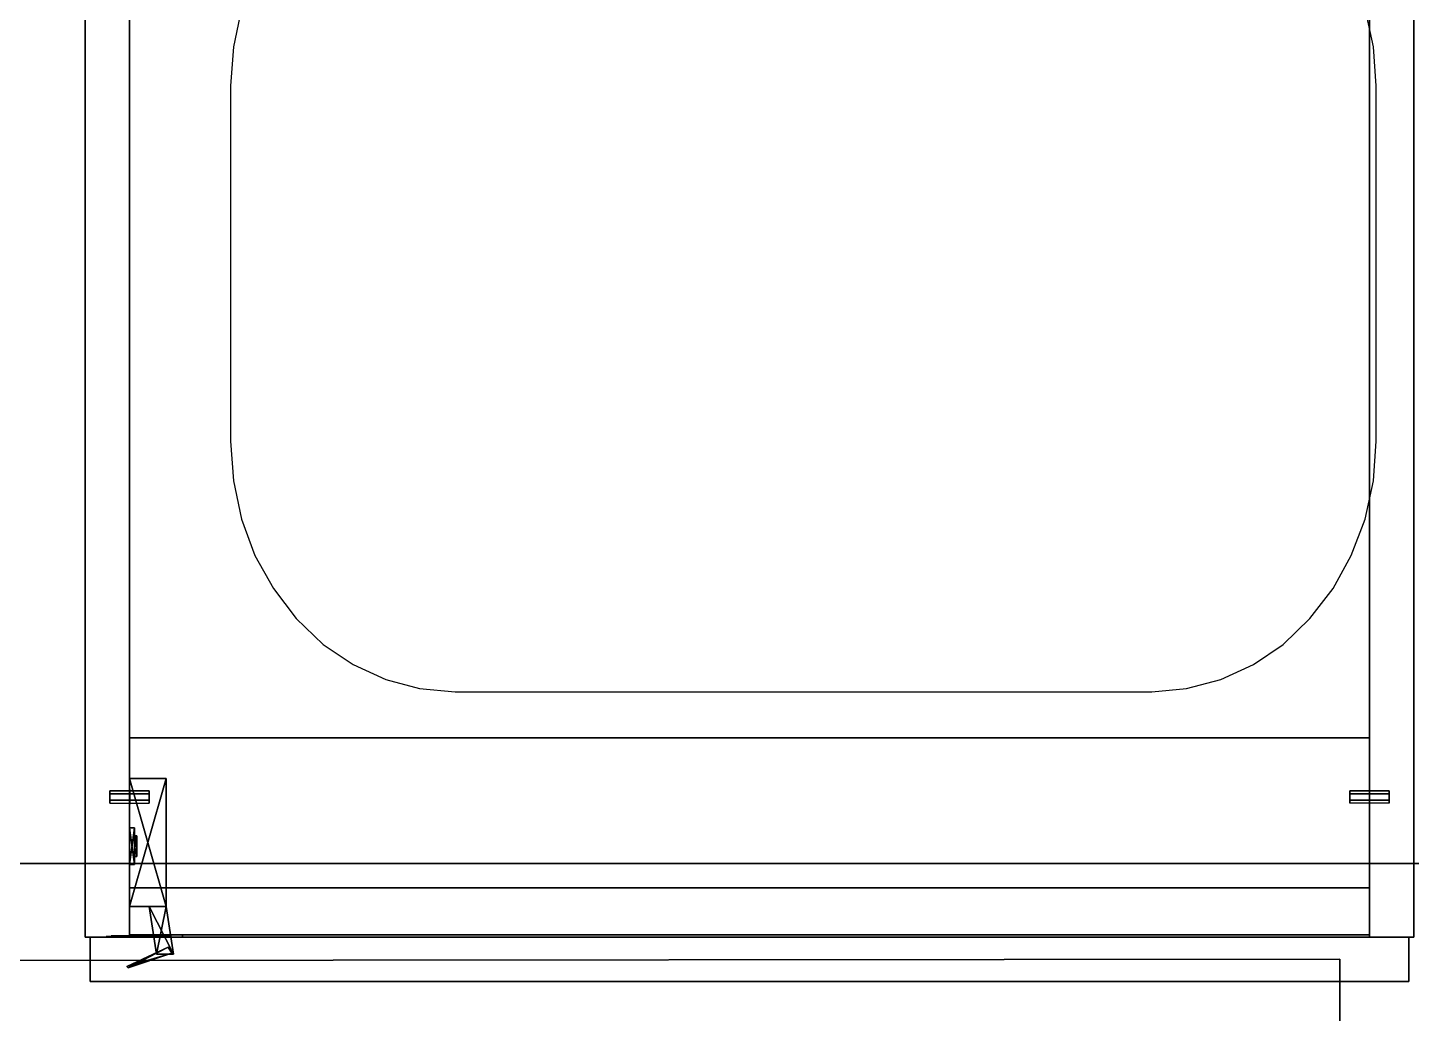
# Model space of a CAD drawing. Extents: x 0 to 4068, y -4475 to 0.
# Drawn here: x 1034 to 1596, y -814 to -413 of the extents above; entities that cross this region are included whole.
import ezdxf

# ---------------------------------------------------------------- set-up
doc = ezdxf.new("R2010")
doc.units = 0
for name, color, linetype in [('LAYER0', 7, 'CONTINUOUS'), ('LAYER795', 7, 'CONTINUOUS'), ('LAYER804', 253, 'CONTINUOUS'), ('LAYER805', 7, 'CONTINUOUS'), ('LAYER806', 7, 'CONTINUOUS'), ('LAYER809', 28, 'CONTINUOUS'), ('LAYER810', 253, 'CONTINUOUS'), ('LAYER811', 28, 'CONTINUOUS'), ('LAYER812', 253, 'CONTINUOUS'), ('LAYER813', 253, 'CONTINUOUS'), ('LAYER814', 7, 'CONTINUOUS'), ('LAYER815', 254, 'CONTINUOUS'), ('LAYER817', 254, 'CONTINUOUS'), ('LAYER821', 19, 'CONTINUOUS'), ('LAYER822', 19, 'CONTINUOUS')]:
    doc.layers.add(name, color=color, linetype=linetype)

msp = doc.modelspace()

# ---------------------------------------------------------------- linework, layer by layer
at = {"layer": 'LAYER0', "invisible_edges": 1}
for points in [[(4068, 0), (0, -4475), (0, 0), (4068, 0)], [(4068, -4475, 5), (0, 0, 5), (0, -4475, 5), (4068, -4475, 5)], [(0, 0, 5), (4068, -4475, 5), (4068, 0, 5), (0, 0, 5)], [(0, -4475), (4068, 0), (4068, -4475), (0, -4475)]]:
    msp.add_3dface(points, dxfattribs=at)
at = {"layer": 'LAYER795', "invisible_edges": 1}
for points in [[(1579, -170, 154), (1075, -783, 154), (1075, -170, 154), (1579, -170, 154)], [(1075, -783, 154), (1579, -170, 154), (1579, -783, 154), (1075, -783, 154)], [(1075, -170, 172), (1075, -783, 154), (1075, -783, 172), (1075, -170, 172)], [(1075, -783, 154), (1075, -170, 172), (1075, -170, 154), (1075, -783, 154)], [(1579, -783, 172), (1075, -170, 172), (1075, -783, 172), (1579, -783, 172)], [(1075, -170, 172), (1579, -783, 172), (1579, -170, 172), (1075, -170, 172)], [(1579, -170, 154), (1579, -783, 172), (1579, -783, 154), (1579, -170, 154)], [(1579, -783, 172), (1579, -170, 154), (1579, -170, 172), (1579, -783, 172)], [(1579, -783, 172), (1075, -783, 154), (1579, -783, 154), (1579, -783, 172)], [(1075, -783, 154), (1579, -783, 172), (1075, -783, 172), (1075, -783, 154)]]:
    msp.add_3dface(points, dxfattribs=at)
at = {"layer": 'LAYER804', "invisible_edges": 1}
for points in [[(1057, -170, 153), (1075, -783, 153), (1057, -783, 153), (1057, -170, 153)], [(1075, -783, 153), (1057, -170, 153), (1075, -170, 153), (1075, -783, 153)], [(1075, -170, 873), (1057, -783, 873), (1075, -783, 873), (1075, -170, 873)], [(1057, -783, 873), (1075, -170, 873), (1057, -170, 873), (1057, -783, 873)], [(1057, -783, 873), (1057, -170, 153), (1057, -783, 153), (1057, -783, 873)], [(1057, -170, 153), (1057, -783, 873), (1057, -170, 873), (1057, -170, 153)], [(1075, -170, 873), (1075, -783, 153), (1075, -170, 153), (1075, -170, 873)], [(1075, -783, 153), (1075, -170, 873), (1075, -783, 873), (1075, -783, 153)], [(1057, -783, 873), (1075, -783, 153), (1075, -783, 873), (1057, -783, 873)], [(1075, -783, 153), (1057, -783, 873), (1057, -783, 153), (1075, -783, 153)]]:
    msp.add_3dface(points, dxfattribs=at)
at = {"layer": 'LAYER805', "invisible_edges": 1}
for points in [[(1579, -170, 153), (1579, -783, 873), (1579, -170, 873), (1579, -170, 153)], [(1579, -783, 873), (1579, -170, 153), (1579, -783, 153), (1579, -783, 873)], [(1579, -170, 153), (1597, -783, 153), (1579, -783, 153), (1579, -170, 153)], [(1597, -783, 153), (1579, -170, 153), (1597, -170, 153), (1597, -783, 153)], [(1597, -170, 873), (1579, -783, 873), (1597, -783, 873), (1597, -170, 873)], [(1579, -783, 873), (1597, -170, 873), (1579, -170, 873), (1579, -783, 873)], [(1597, -783, 153), (1579, -783, 873), (1579, -783, 153), (1597, -783, 153)], [(1579, -783, 873), (1597, -783, 153), (1597, -783, 873), (1579, -783, 873)]]:
    msp.add_3dface(points, dxfattribs=at)
at = {"layer": 'LAYER806', "invisible_edges": 1}
for points in [[(1579, -702, 854.5), (1075, -782, 854.5), (1075, -702, 854.5), (1579, -702, 854.5)], [(1075, -782, 854.5), (1579, -702, 854.5), (1579, -782, 854.5), (1075, -782, 854.5)], [(1075, -702, 872.5), (1075, -782, 854.5), (1075, -782, 872.5), (1075, -702, 872.5)], [(1075, -782, 854.5), (1075, -702, 872.5), (1075, -702, 854.5), (1075, -782, 854.5)], [(1075, -702, 872.5), (1579, -702, 854.5), (1075, -702, 854.5), (1075, -702, 872.5)], [(1579, -702, 854.5), (1075, -702, 872.5), (1579, -702, 872.5), (1579, -702, 854.5)], [(1579, -782, 872.5), (1075, -702, 872.5), (1075, -782, 872.5), (1579, -782, 872.5)], [(1075, -702, 872.5), (1579, -782, 872.5), (1579, -702, 872.5), (1075, -702, 872.5)], [(1579, -702, 854.5), (1579, -782, 872.5), (1579, -782, 854.5), (1579, -702, 854.5)], [(1579, -782, 872.5), (1579, -702, 854.5), (1579, -702, 872.5), (1579, -782, 872.5)], [(1579, -782, 872.5), (1075, -782, 854.5), (1579, -782, 854.5), (1579, -782, 872.5)], [(1075, -782, 854.5), (1579, -782, 872.5), (1075, -782, 872.5), (1075, -782, 854.5)]]:
    msp.add_3dface(points, dxfattribs=at)
at = {"layer": 'LAYER809'}
for points, invisible_edges in [([(1066.49, -782.75, 251.025), (1065.5, -782.75, 256), (1067.5, -782.75, 256), (1067.5, -782.75, 250.5)], 10), ([(1065.5, -782.75, 256), (1066.49, -782.75, 260.975), (1067.5, -782.75, 261.5), (1067.5, -782.75, 256)], 10), ([(1069.308, -782.75, 246.808), (1066.49, -782.75, 251.025), (1067.5, -782.75, 250.5), (1071, -782.75, 250.5)], 10), ([(1066.49, -782.75, 260.975), (1069.308, -782.75, 265.192), (1071, -782.75, 261.5), (1067.5, -782.75, 261.5)], 10), ([(1067.5, -782.5, 261.5), (1067.5, -782.5, 250.5), (1074.5, -782.5, 250.5), (1074.291, -782.5, 261.317)], 4), ([(1073.525, -782.75, 243.99), (1069.308, -782.75, 246.808), (1071, -782.75, 250.5), (1074.5, -782.75, 250.5)], 10), ([(1069.308, -782.75, 265.192), (1073.525, -782.75, 268.01), (1074.5, -782.75, 261.5), (1071, -782.75, 261.5)], 10), ([(1078.5, -782.75, 243), (1073.525, -782.75, 243.99), (1074.5, -782.75, 250.5), (1078.5, -782.75, 247)], 2), ([(1073.525, -782.75, 268.01), (1078.5, -782.75, 269), (1078.5, -782.75, 265), (1074.5, -782.75, 261.5)], 8), ([(1074.291, -782.5, 261.317), (1074.5, -782.5, 250.5), (1078.5, -782.5, 247), (1078.5, -782.5, 265)], 5), ([(1096.5, -782, 235), (1091.5, -782, 247), (1078.5, -782, 247), (1078.5, -782, 235)], 1), ([(1096.5, -782, 277), (1091.5, -782, 265), (1078.5, -782, 265), (1078.5, -782, 277)], 1), ([(1078.5, -782.5, 265), (1078.5, -782.5, 247), (1091.5, -782.5, 247), (1091.5, -782.5, 265)], 1), ([(1096.5, -782, 277), (1096.5, -782, 235), (1091.5, -782, 247), (1091.5, -782, 265)], 10)]:
    msp.add_3dface(points, dxfattribs=dict(at, invisible_edges=invisible_edges))
for points in [[(1096.5, -782, 235), (1078.5, -782, 235), (1078.5, -782, 235), (1096.5, -782, 235)], [(1096.5, -782, 277), (1078.5, -782, 277), (1078.5, -782, 277), (1096.5, -782, 277)], [(1091.5, -782, 247), (1091.5, -783, 247), (1078.5, -783, 247), (1078.5, -782, 247)], [(1078.5, -782, 247), (1078.5, -783, 247), (1078.5, -783, 235), (1078.5, -782, 235)], [(1078.5, -782, 235), (1078.5, -783, 235), (1096.5, -783, 235), (1096.5, -782, 235)], [(1091.5, -782, 265), (1091.5, -783, 265), (1078.5, -783, 265), (1078.5, -782, 265)], [(1078.5, -782, 265), (1078.5, -783, 265), (1078.5, -783, 277), (1078.5, -782, 277)], [(1078.5, -782, 277), (1078.5, -783, 277), (1096.5, -783, 277), (1096.5, -782, 277)], [(1078.5, -783, 247), (1078.5, -783, 235), (1078.5, -783, 247)], [(1078.5, -783, 265), (1078.5, -783, 277), (1078.5, -783, 265)], [(1096.5, -783, 235), (1078.5, -783, 235), (1078.5, -783, 277), (1096.5, -783, 277)], [(1091.5, -782, 247), (1091.5, -783, 247), (1091.5, -783, 265), (1091.5, -782, 265)], [(1091.5, -783, 247), (1091.5, -783, 265), (1091.5, -783, 247)], [(1096.5, -782, 277), (1096.5, -783, 277), (1096.5, -782, 277)], [(1096.5, -783, 235), (1096.5, -783, 277), (1096.5, -782, 277), (1096.5, -782, 235)]]:
    msp.add_3dface(points, dxfattribs=at)
at = {"layer": 'LAYER810'}
for points in [[(1075, -718.5, 249.217), (1089.922, -770.5, 249.217), (1075, -770.5, 249.217), (1075, -718.5, 249.217)], [(1089.922, -718.5, 249.217), (1089.922, -770.5, 249.217), (1075, -718.5, 249.217), (1089.922, -718.5, 249.217)], [(1075, -718.5, 262.783), (1089.922, -718.5, 249.217), (1075, -718.5, 249.217), (1075, -718.5, 262.783)], [(1089.922, -718.5, 262.783), (1089.922, -718.5, 249.217), (1075, -718.5, 262.783), (1089.922, -718.5, 262.783)], [(1075, -770.5, 262.783), (1089.922, -718.5, 262.783), (1075, -718.5, 262.783), (1075, -770.5, 262.783)], [(1089.922, -770.5, 262.783), (1089.922, -718.5, 262.783), (1075, -770.5, 262.783), (1089.922, -770.5, 262.783)], [(1089.922, -718.5, 249.217), (1089.922, -770.5, 262.783), (1089.922, -770.5, 249.217), (1089.922, -718.5, 249.217)], [(1089.922, -718.5, 262.783), (1089.922, -770.5, 262.783), (1089.922, -718.5, 249.217), (1089.922, -718.5, 262.783)], [(1075, -738.5, 282), (1075, -753.5, 282), (1076.99, -753.5, 282), (1075, -738.5, 282)], [(1076.99, -738.5, 282), (1075, -738.5, 282), (1076.99, -753.5, 282), (1076.99, -738.5, 282)], [(1075, -738.5, 230), (1075, -738.5, 282), (1076.99, -738.5, 282), (1075, -738.5, 230)], [(1076.99, -738.5, 230), (1075, -738.5, 230), (1076.99, -738.5, 282), (1076.99, -738.5, 230)], [(1075, -753.5, 230), (1075, -738.5, 230), (1076.99, -738.5, 230), (1075, -753.5, 230)], [(1076.99, -753.5, 230), (1075, -753.5, 230), (1076.99, -738.5, 230), (1076.99, -753.5, 230)], [(1076.99, -738.5, 282), (1076.99, -753.5, 282), (1076.99, -753.5, 230), (1076.99, -738.5, 282)], [(1076.99, -738.5, 230), (1076.99, -738.5, 282), (1076.99, -753.5, 230), (1076.99, -738.5, 230)], [(1076.99, -746, 269.291), (1077.984, -741.757, 274.087), (1077.984, -746, 269.291), (1076.99, -746, 269.291)], [(1076.99, -741.757, 274.087), (1077.984, -741.757, 274.087), (1076.99, -746, 269.291), (1076.99, -741.757, 274.087)], [(1076.99, -741.757, 274.087), (1077.984, -746, 278.883), (1077.984, -741.757, 274.087), (1076.99, -741.757, 274.087)], [(1076.99, -746, 278.883), (1077.984, -746, 278.883), (1076.99, -741.757, 274.087), (1076.99, -746, 278.883)], [(1076.99, -746, 269.291), (1076.99, -741.757, 274.087), (1076.99, -746, 278.883), (1076.99, -746, 269.291)], [(1076.99, -746, 233.117), (1077.984, -741.757, 237.913), (1077.984, -746, 233.117), (1076.99, -746, 233.117)], [(1076.99, -741.757, 237.913), (1077.984, -741.757, 237.913), (1076.99, -746, 233.117), (1076.99, -741.757, 237.913)], [(1076.99, -741.757, 237.913), (1077.984, -746, 242.709), (1077.984, -741.757, 237.913), (1076.99, -741.757, 237.913)], [(1076.99, -746, 242.709), (1077.984, -746, 242.709), (1076.99, -741.757, 237.913), (1076.99, -746, 242.709)], [(1076.99, -746, 233.117), (1076.99, -741.757, 237.913), (1076.99, -746, 242.709), (1076.99, -746, 233.117)], [(1077.984, -750.243, 274.087), (1077.984, -741.757, 274.087), (1077.984, -746, 278.883), (1077.984, -750.243, 274.087)], [(1077.984, -746, 269.291), (1077.984, -741.757, 274.087), (1077.984, -750.243, 274.087), (1077.984, -746, 269.291)], [(1077.984, -750.243, 237.913), (1077.984, -741.757, 237.913), (1077.984, -746, 242.709), (1077.984, -750.243, 237.913)], [(1077.984, -746, 233.117), (1077.984, -741.757, 237.913), (1077.984, -750.243, 237.913), (1077.984, -746, 233.117)], [(1076.99, -750.243, 274.087), (1077.984, -746, 269.291), (1077.984, -750.243, 274.087), (1076.99, -750.243, 274.087)], [(1076.99, -746, 269.291), (1077.984, -746, 269.291), (1076.99, -750.243, 274.087), (1076.99, -746, 269.291)], [(1076.99, -750.243, 274.087), (1076.99, -746, 269.291), (1076.99, -746, 278.883), (1076.99, -750.243, 274.087)], [(1076.99, -750.243, 274.087), (1077.984, -746, 278.883), (1076.99, -746, 278.883), (1076.99, -750.243, 274.087)], [(1077.984, -750.243, 274.087), (1077.984, -746, 278.883), (1076.99, -750.243, 274.087), (1077.984, -750.243, 274.087)], [(1076.99, -750.243, 237.913), (1077.984, -746, 233.117), (1077.984, -750.243, 237.913), (1076.99, -750.243, 237.913)], [(1076.99, -746, 233.117), (1077.984, -746, 233.117), (1076.99, -750.243, 237.913), (1076.99, -746, 233.117)], [(1076.99, -750.243, 237.913), (1076.99, -746, 233.117), (1076.99, -746, 242.709), (1076.99, -750.243, 237.913)], [(1076.99, -750.243, 237.913), (1077.984, -746, 242.709), (1076.99, -746, 242.709), (1076.99, -750.243, 237.913)], [(1077.984, -750.243, 237.913), (1077.984, -746, 242.709), (1076.99, -750.243, 237.913), (1077.984, -750.243, 237.913)], [(1076.99, -753.5, 282), (1075, -753.5, 282), (1075, -753.5, 230), (1076.99, -753.5, 282)], [(1076.99, -753.5, 230), (1076.99, -753.5, 282), (1075, -753.5, 230), (1076.99, -753.5, 230)], [(1082.958, -770.5, 249.217), (1092.906, -789.865, 249.217), (1085.942, -789.865, 249.217), (1082.958, -770.5, 249.217)], [(1089.922, -770.5, 249.217), (1092.906, -789.865, 249.217), (1082.958, -770.5, 249.217), (1089.922, -770.5, 249.217)], [(1085.942, -789.865, 262.783), (1089.922, -770.5, 262.783), (1082.958, -770.5, 262.783), (1085.942, -789.865, 262.783)], [(1092.906, -789.865, 262.783), (1089.922, -770.5, 262.783), (1085.942, -789.865, 262.783), (1092.906, -789.865, 262.783)], [(1089.922, -770.5, 249.217), (1092.906, -789.865, 262.783), (1092.906, -789.865, 249.217), (1089.922, -770.5, 249.217)], [(1089.922, -770.5, 262.783), (1092.906, -789.865, 262.783), (1089.922, -770.5, 249.217), (1089.922, -770.5, 262.783)], [(1090.692, -787.075, 250.348), (1074.409, -795.5, 250.348), (1073.918, -794.923, 250.348), (1090.692, -787.075, 250.348)], [(1073.918, -794.923, 261.652), (1092.182, -789.456, 261.652), (1090.692, -787.075, 261.652), (1073.918, -794.923, 261.652)], [(1092.182, -789.456, 250.348), (1074.409, -795.5, 250.348), (1090.692, -787.075, 250.348), (1092.182, -789.456, 250.348)], [(1074.409, -795.5, 261.652), (1092.182, -789.456, 261.652), (1073.918, -794.923, 261.652), (1074.409, -795.5, 261.652)], [(1092.182, -789.456, 250.348), (1074.409, -795.5, 261.652), (1074.409, -795.5, 250.348), (1092.182, -789.456, 250.348)], [(1092.182, -789.456, 261.652), (1074.409, -795.5, 261.652), (1092.182, -789.456, 250.348), (1092.182, -789.456, 261.652)]]:
    msp.add_3dface(points, dxfattribs=at)
at = {"layer": 'LAYER811'}
for points, invisible_edges in [([(1066.49, -782.75, 765.025), (1065.5, -782.75, 770), (1067.5, -782.75, 770), (1067.5, -782.75, 764.5)], 10), ([(1065.5, -782.75, 770), (1066.49, -782.75, 774.975), (1067.5, -782.75, 775.5), (1067.5, -782.75, 770)], 10), ([(1069.308, -782.75, 760.808), (1066.49, -782.75, 765.025), (1067.5, -782.75, 764.5), (1071, -782.75, 764.5)], 10), ([(1066.49, -782.75, 774.975), (1069.308, -782.75, 779.192), (1071, -782.75, 775.5), (1067.5, -782.75, 775.5)], 10), ([(1067.5, -782.5, 775.5), (1067.5, -782.5, 764.5), (1074.5, -782.5, 764.5), (1074.291, -782.5, 775.317)], 4), ([(1073.525, -782.75, 757.99), (1069.308, -782.75, 760.808), (1071, -782.75, 764.5), (1074.5, -782.75, 764.5)], 10), ([(1069.308, -782.75, 779.192), (1073.525, -782.75, 782.01), (1074.5, -782.75, 775.5), (1071, -782.75, 775.5)], 10), ([(1078.5, -782.75, 757), (1073.525, -782.75, 757.99), (1074.5, -782.75, 764.5), (1078.5, -782.75, 761)], 2), ([(1073.525, -782.75, 782.01), (1078.5, -782.75, 783), (1078.5, -782.75, 779), (1074.5, -782.75, 775.5)], 8), ([(1074.291, -782.5, 775.317), (1074.5, -782.5, 764.5), (1078.5, -782.5, 761), (1078.5, -782.5, 779)], 5), ([(1096.5, -782, 749), (1091.5, -782, 761), (1078.5, -782, 761), (1078.5, -782, 749)], 1), ([(1096.5, -782, 791), (1091.5, -782, 779), (1078.5, -782, 779), (1078.5, -782, 791)], 1), ([(1078.5, -782.5, 779), (1078.5, -782.5, 761), (1091.5, -782.5, 761), (1091.5, -782.5, 779)], 1), ([(1096.5, -782, 791), (1096.5, -782, 749), (1091.5, -782, 761), (1091.5, -782, 779)], 10)]:
    msp.add_3dface(points, dxfattribs=dict(at, invisible_edges=invisible_edges))
for points in [[(1096.5, -782, 749), (1078.5, -782, 749), (1078.5, -782, 749), (1096.5, -782, 749)], [(1096.5, -782, 791), (1078.5, -782, 791), (1078.5, -782, 791), (1096.5, -782, 791)], [(1091.5, -782, 761), (1091.5, -783, 761), (1078.5, -783, 761), (1078.5, -782, 761)], [(1078.5, -782, 761), (1078.5, -783, 761), (1078.5, -783, 749), (1078.5, -782, 749)], [(1078.5, -782, 749), (1078.5, -783, 749), (1096.5, -783, 749), (1096.5, -782, 749)], [(1091.5, -782, 779), (1091.5, -783, 779), (1078.5, -783, 779), (1078.5, -782, 779)], [(1078.5, -782, 779), (1078.5, -783, 779), (1078.5, -783, 791), (1078.5, -782, 791)], [(1078.5, -782, 791), (1078.5, -783, 791), (1096.5, -783, 791), (1096.5, -782, 791)], [(1078.5, -783, 761), (1078.5, -783, 749), (1078.5, -783, 761)], [(1078.5, -783, 779), (1078.5, -783, 791), (1078.5, -783, 779)], [(1096.5, -783, 749), (1078.5, -783, 749), (1078.5, -783, 791), (1096.5, -783, 791)], [(1091.5, -782, 761), (1091.5, -783, 761), (1091.5, -783, 779), (1091.5, -782, 779)], [(1091.5, -783, 761), (1091.5, -783, 779), (1091.5, -783, 761)], [(1096.5, -782, 791), (1096.5, -783, 791), (1096.5, -782, 791)], [(1096.5, -783, 749), (1096.5, -783, 791), (1096.5, -782, 791), (1096.5, -782, 749)]]:
    msp.add_3dface(points, dxfattribs=at)
at = {"layer": 'LAYER812'}
for points in [[(1075, -718.5, 763.217), (1089.922, -770.5, 763.217), (1075, -770.5, 763.217), (1075, -718.5, 763.217)], [(1089.922, -718.5, 763.217), (1089.922, -770.5, 763.217), (1075, -718.5, 763.217), (1089.922, -718.5, 763.217)], [(1075, -718.5, 776.783), (1089.922, -718.5, 763.217), (1075, -718.5, 763.217), (1075, -718.5, 776.783)], [(1089.922, -718.5, 776.783), (1089.922, -718.5, 763.217), (1075, -718.5, 776.783), (1089.922, -718.5, 776.783)], [(1075, -770.5, 776.783), (1089.922, -718.5, 776.783), (1075, -718.5, 776.783), (1075, -770.5, 776.783)], [(1089.922, -770.5, 776.783), (1089.922, -718.5, 776.783), (1075, -770.5, 776.783), (1089.922, -770.5, 776.783)], [(1089.922, -718.5, 763.217), (1089.922, -770.5, 776.783), (1089.922, -770.5, 763.217), (1089.922, -718.5, 763.217)], [(1089.922, -718.5, 776.783), (1089.922, -770.5, 776.783), (1089.922, -718.5, 763.217), (1089.922, -718.5, 776.783)], [(1075, -738.5, 796), (1075, -753.5, 796), (1076.99, -753.5, 796), (1075, -738.5, 796)], [(1076.99, -738.5, 796), (1075, -738.5, 796), (1076.99, -753.5, 796), (1076.99, -738.5, 796)], [(1075, -738.5, 744), (1075, -738.5, 796), (1076.99, -738.5, 796), (1075, -738.5, 744)], [(1076.99, -738.5, 744), (1075, -738.5, 744), (1076.99, -738.5, 796), (1076.99, -738.5, 744)], [(1075, -753.5, 744), (1075, -738.5, 744), (1076.99, -738.5, 744), (1075, -753.5, 744)], [(1076.99, -753.5, 744), (1075, -753.5, 744), (1076.99, -738.5, 744), (1076.99, -753.5, 744)], [(1076.99, -738.5, 796), (1076.99, -753.5, 796), (1076.99, -753.5, 744), (1076.99, -738.5, 796)], [(1076.99, -738.5, 744), (1076.99, -738.5, 796), (1076.99, -753.5, 744), (1076.99, -738.5, 744)], [(1076.99, -746, 783.291), (1077.984, -741.757, 788.087), (1077.984, -746, 783.291), (1076.99, -746, 783.291)], [(1076.99, -741.757, 788.087), (1077.984, -741.757, 788.087), (1076.99, -746, 783.291), (1076.99, -741.757, 788.087)], [(1076.99, -741.757, 788.087), (1077.984, -746, 792.883), (1077.984, -741.757, 788.087), (1076.99, -741.757, 788.087)], [(1076.99, -746, 792.883), (1077.984, -746, 792.883), (1076.99, -741.757, 788.087), (1076.99, -746, 792.883)], [(1076.99, -746, 783.291), (1076.99, -741.757, 788.087), (1076.99, -746, 792.883), (1076.99, -746, 783.291)], [(1076.99, -746, 747.117), (1077.984, -741.757, 751.913), (1077.984, -746, 747.117), (1076.99, -746, 747.117)], [(1076.99, -741.757, 751.913), (1077.984, -741.757, 751.913), (1076.99, -746, 747.117), (1076.99, -741.757, 751.913)], [(1076.99, -741.757, 751.913), (1077.984, -746, 756.709), (1077.984, -741.757, 751.913), (1076.99, -741.757, 751.913)], [(1076.99, -746, 756.709), (1077.984, -746, 756.709), (1076.99, -741.757, 751.913), (1076.99, -746, 756.709)], [(1076.99, -746, 747.117), (1076.99, -741.757, 751.913), (1076.99, -746, 756.709), (1076.99, -746, 747.117)], [(1077.984, -750.243, 788.087), (1077.984, -741.757, 788.087), (1077.984, -746, 792.883), (1077.984, -750.243, 788.087)], [(1077.984, -746, 783.291), (1077.984, -741.757, 788.087), (1077.984, -750.243, 788.087), (1077.984, -746, 783.291)], [(1077.984, -750.243, 751.913), (1077.984, -741.757, 751.913), (1077.984, -746, 756.709), (1077.984, -750.243, 751.913)], [(1077.984, -746, 747.117), (1077.984, -741.757, 751.913), (1077.984, -750.243, 751.913), (1077.984, -746, 747.117)], [(1076.99, -750.243, 788.087), (1077.984, -746, 783.291), (1077.984, -750.243, 788.087), (1076.99, -750.243, 788.087)], [(1076.99, -746, 783.291), (1077.984, -746, 783.291), (1076.99, -750.243, 788.087), (1076.99, -746, 783.291)], [(1076.99, -750.243, 788.087), (1076.99, -746, 783.291), (1076.99, -746, 792.883), (1076.99, -750.243, 788.087)], [(1076.99, -750.243, 788.087), (1077.984, -746, 792.883), (1076.99, -746, 792.883), (1076.99, -750.243, 788.087)], [(1077.984, -750.243, 788.087), (1077.984, -746, 792.883), (1076.99, -750.243, 788.087), (1077.984, -750.243, 788.087)], [(1076.99, -750.243, 751.913), (1077.984, -746, 747.117), (1077.984, -750.243, 751.913), (1076.99, -750.243, 751.913)], [(1076.99, -746, 747.117), (1077.984, -746, 747.117), (1076.99, -750.243, 751.913), (1076.99, -746, 747.117)], [(1076.99, -750.243, 751.913), (1076.99, -746, 747.117), (1076.99, -746, 756.709), (1076.99, -750.243, 751.913)], [(1076.99, -750.243, 751.913), (1077.984, -746, 756.709), (1076.99, -746, 756.709), (1076.99, -750.243, 751.913)], [(1077.984, -750.243, 751.913), (1077.984, -746, 756.709), (1076.99, -750.243, 751.913), (1077.984, -750.243, 751.913)], [(1076.99, -753.5, 796), (1075, -753.5, 796), (1075, -753.5, 744), (1076.99, -753.5, 796)], [(1076.99, -753.5, 744), (1076.99, -753.5, 796), (1075, -753.5, 744), (1076.99, -753.5, 744)], [(1082.958, -770.5, 763.217), (1092.906, -789.865, 763.217), (1085.942, -789.865, 763.217), (1082.958, -770.5, 763.217)], [(1089.922, -770.5, 763.217), (1092.906, -789.865, 763.217), (1082.958, -770.5, 763.217), (1089.922, -770.5, 763.217)], [(1085.942, -789.865, 776.783), (1089.922, -770.5, 776.783), (1082.958, -770.5, 776.783), (1085.942, -789.865, 776.783)], [(1092.906, -789.865, 776.783), (1089.922, -770.5, 776.783), (1085.942, -789.865, 776.783), (1092.906, -789.865, 776.783)], [(1089.922, -770.5, 763.217), (1092.906, -789.865, 776.783), (1092.906, -789.865, 763.217), (1089.922, -770.5, 763.217)], [(1089.922, -770.5, 776.783), (1092.906, -789.865, 776.783), (1089.922, -770.5, 763.217), (1089.922, -770.5, 776.783)], [(1090.692, -787.075, 764.348), (1074.409, -795.5, 764.348), (1073.918, -794.923, 764.348), (1090.692, -787.075, 764.348)], [(1073.918, -794.923, 775.652), (1092.182, -789.456, 775.652), (1090.692, -787.075, 775.652), (1073.918, -794.923, 775.652)], [(1092.182, -789.456, 764.348), (1074.409, -795.5, 764.348), (1090.692, -787.075, 764.348), (1092.182, -789.456, 764.348)], [(1074.409, -795.5, 775.652), (1092.182, -789.456, 775.652), (1073.918, -794.923, 775.652), (1074.409, -795.5, 775.652)], [(1092.182, -789.456, 764.348), (1074.409, -795.5, 775.652), (1074.409, -795.5, 764.348), (1092.182, -789.456, 764.348)], [(1092.182, -789.456, 775.652), (1074.409, -795.5, 775.652), (1092.182, -789.456, 764.348), (1092.182, -789.456, 775.652)]]:
    msp.add_3dface(points, dxfattribs=at)
at = {"layer": 'LAYER813', "invisible_edges": 1}
for points in [[(1595, -783, 156), (1059, -783, 870), (1595, -783, 870), (1595, -783, 156)], [(1059, -783, 870), (1595, -783, 156), (1059, -783, 156), (1059, -783, 870)], [(1595, -783, 156), (1059, -801, 156), (1059, -783, 156), (1595, -783, 156)], [(1059, -801, 156), (1595, -783, 156), (1595, -801, 156), (1059, -801, 156)], [(1059, -801, 156), (1059, -783, 870), (1059, -783, 156), (1059, -801, 156)], [(1059, -783, 870), (1059, -801, 156), (1059, -801, 870), (1059, -783, 870)], [(1595, -801, 870), (1059, -783, 870), (1059, -801, 870), (1595, -801, 870)], [(1059, -783, 870), (1595, -801, 870), (1595, -783, 870), (1059, -783, 870)], [(1595, -801, 870), (1595, -783, 156), (1595, -783, 870), (1595, -801, 870)], [(1595, -783, 156), (1595, -801, 870), (1595, -801, 156), (1595, -783, 156)], [(1059, -801, 156), (1595, -801, 870), (1059, -801, 870), (1059, -801, 156)], [(1595, -801, 870), (1059, -801, 156), (1595, -801, 156), (1595, -801, 870)]]:
    msp.add_3dface(points, dxfattribs=at)
at = {"layer": 'LAYER814', "invisible_edges": 1}
for points in [[(1579, -194.6, 504), (1075, -763, 504), (1075, -194.6, 504), (1579, -194.6, 504)], [(1075, -763, 504), (1579, -194.6, 504), (1579, -763, 504), (1075, -763, 504)], [(1075, -194.6, 522), (1075, -763, 504), (1075, -763, 522), (1075, -194.6, 522)], [(1075, -763, 504), (1075, -194.6, 522), (1075, -194.6, 504), (1075, -763, 504)], [(1579, -763, 522), (1075, -194.6, 522), (1075, -763, 522), (1579, -763, 522)], [(1075, -194.6, 522), (1579, -763, 522), (1579, -194.6, 522), (1075, -194.6, 522)], [(1579, -194.6, 504), (1579, -763, 522), (1579, -763, 504), (1579, -194.6, 504)], [(1579, -763, 522), (1579, -194.6, 504), (1579, -194.6, 522), (1579, -763, 522)], [(1579, -763, 522), (1075, -763, 504), (1579, -763, 504), (1579, -763, 522)], [(1075, -763, 504), (1579, -763, 522), (1075, -763, 522), (1075, -763, 504)]]:
    msp.add_3dface(points, dxfattribs=at)
at = {"layer": 'LAYER815'}
for points in [[(1067, -728.5, 501.5), (1067, -723.5, 501.5), (1067, -724.75, 503.665), (1067, -727.25, 503.665)], [(1067, -728.5, 501.5), (1067, -727.25, 499.335), (1067, -724.75, 499.335), (1067, -723.5, 501.5)], [(1074.95, -723, 501.5), (1074.95, -729, 501.5), (1074.95, -727.5, 504.098), (1074.95, -724.5, 504.098)], [(1074.95, -723, 501.5), (1074.95, -729, 501.5), (1074.95, -727.5, 498.902), (1074.95, -724.5, 498.902)], [(1075.05, -723, 501.5), (1075.05, -729, 501.5), (1075.05, -727.5, 504.098), (1075.05, -724.5, 504.098)], [(1075.05, -723, 501.5), (1075.05, -729, 501.5), (1075.05, -727.5, 498.902), (1075.05, -724.5, 498.902)], [(1083, -728.5, 501.5), (1083, -723.5, 501.5), (1083, -724.75, 503.665), (1083, -727.25, 503.665)], [(1083, -728.5, 501.5), (1083, -727.25, 499.335), (1083, -724.75, 499.335), (1083, -723.5, 501.5)]]:
    msp.add_3dface(points, dxfattribs=at)
at = {"layer": 'LAYER817'}
for points in [[(1571, -728.5, 501.5), (1571, -723.5, 501.5), (1571, -724.75, 503.665), (1571, -727.25, 503.665)], [(1571, -728.5, 501.5), (1571, -727.25, 499.335), (1571, -724.75, 499.335), (1571, -723.5, 501.5)], [(1578.95, -723, 501.5), (1578.95, -729, 501.5), (1578.95, -727.5, 504.098), (1578.95, -724.5, 504.098)], [(1578.95, -723, 501.5), (1578.95, -729, 501.5), (1578.95, -727.5, 498.902), (1578.95, -724.5, 498.902)], [(1579.05, -723, 501.5), (1579.05, -729, 501.5), (1579.05, -727.5, 504.098), (1579.05, -724.5, 504.098)], [(1579.05, -723, 501.5), (1579.05, -729, 501.5), (1579.05, -727.5, 498.902), (1579.05, -724.5, 498.902)], [(1587, -728.5, 501.5), (1587, -723.5, 501.5), (1587, -724.75, 503.665), (1587, -727.25, 503.665)], [(1587, -728.5, 501.5), (1587, -727.25, 499.335), (1587, -724.75, 499.335), (1587, -723.5, 501.5)]]:
    msp.add_3dface(points, dxfattribs=at)
at = {"layer": 'LAYER821'}
for points, invisible_edges in [([(383, -150, 873), (1165.91, -346.17, 873), (383, -793, 873), (383, -150, 873)], 3), ([(1577.27, -405.57, 873), (2153, -150, 873), (1580.58, -421.14, 873), (1577.27, -405.57, 873)], 3), ([(1580.58, -421.14, 873), (2153, -150, 873), (1581.76, -436.98, 873), (1580.58, -421.14, 873)], 3), ([(1581.76, -581.37, 873), (2153, -150, 873), (1627.02, -1329, 873), (1581.76, -581.37, 873)], 7), ([(1581.76, -436.98, 873), (2153, -150, 873), (1581.76, -581.37, 873), (1581.76, -436.98, 873)], 3), ([(383, -793, 873), (1165.91, -346.17, 873), (1153.61, -354.62, 873), (383, -793, 873)], 5), ([(383, -793, 873), (1153.61, -354.62, 873), (1142.73, -364.92, 873), (383, -793, 873)], 5), ([(383, -793, 873), (1142.73, -364.92, 873), (1133.5, -377.06, 873), (383, -793, 873)], 5), ([(383, -793, 873), (1133.5, -377.06, 873), (1125.94, -390.78, 873), (383, -793, 873)], 5), ([(383, -793, 873), (1125.94, -390.78, 873), (1120.49, -405.57, 873), (383, -793, 873)], 5), ([(383, -793, 873), (1120.49, -405.57, 873), (1117.18, -421.14, 873), (383, -793, 873)], 5), ([(383, -793, 873), (1117.18, -421.14, 873), (1116, -436.98, 873), (383, -793, 873)], 5), ([(1116, -581.37, 873), (383, -793, 873), (1116, -436.98, 873), (1116, -581.37, 873)], 3), ([(1117.18, -597.47, 873), (383, -793, 873), (1116, -581.37, 873), (1117.18, -597.47, 873)], 3), ([(1627.02, -2076, 873), (1580.58, -597.47, 873), (1581.76, -581.37, 873), (1627.02, -2076, 873)], 5), ([(1627.02, -2076, 873), (1581.76, -581.37, 873), (1627.02, -1329, 873), (1627.02, -2076, 873)], 3), ([(1120.49, -613.05, 873), (383, -793, 873), (1117.18, -597.47, 873), (1120.49, -613.05, 873)], 3), ([(1627.02, -2076, 873), (1577.27, -613.05, 873), (1580.58, -597.47, 873), (1627.02, -2076, 873)], 5), ([(1125.94, -627.83, 873), (383, -793, 873), (1120.49, -613.05, 873), (1125.94, -627.83, 873)], 3), ([(1627.02, -2076, 873), (1571.59, -627.83, 873), (1577.27, -613.05, 873), (1627.02, -2076, 873)], 5), ([(1133.5, -641.29, 873), (383, -793, 873), (1125.94, -627.83, 873), (1133.5, -641.29, 873)], 3), ([(1567, -792, 873), (1564.26, -641.29, 873), (1571.59, -627.83, 873), (1567, -792, 873)], 5), ([(1567, -2886, 873), (1571.59, -627.83, 873), (1627.02, -2076, 873), (1567, -2886, 873)], 7), ([(1567, -792, 873), (1571.59, -627.83, 873), (1567, -2886, 873), (1567, -792, 873)], 3), ([(1142.73, -653.44, 873), (383, -793, 873), (1133.5, -641.29, 873), (1142.73, -653.44, 873)], 3), ([(1567, -792, 873), (1554.8, -653.44, 873), (1564.26, -641.29, 873), (1567, -792, 873)], 5), ([(1153.61, -663.99, 873), (383, -793, 873), (1142.73, -653.44, 873), (1153.61, -663.99, 873)], 3), ([(1567, -792, 873), (1543.92, -663.99, 873), (1554.8, -653.44, 873), (1567, -792, 873)], 5), ([(1165.91, -672.18, 873), (383, -793, 873), (1153.61, -663.99, 873), (1165.91, -672.18, 873)], 3), ([(1567, -792, 873), (1531.85, -672.18, 873), (1543.92, -663.99, 873), (1567, -792, 873)], 5), ([(1179.16, -678.25, 873), (383, -793, 873), (1165.91, -672.18, 873), (1179.16, -678.25, 873)], 3), ([(1567, -792, 873), (1518.61, -678.25, 873), (1531.85, -672.18, 873), (1567, -792, 873)], 5), ([(383, -793, 873), (1179.16, -678.25, 873), (1567, -792, 873), (383, -793, 873)], 3), ([(1567, -792, 873), (1179.16, -678.25, 873), (1192.88, -681.94, 873), (1567, -792, 873)], 5), ([(1567, -792, 873), (1504.65, -681.94, 873), (1518.61, -678.25, 873), (1567, -792, 873)], 5), ([(1567, -792, 873), (1192.88, -681.94, 873), (1207.31, -683.26, 873), (1567, -792, 873)], 5), ([(1567, -792, 873), (1207.31, -683.26, 873), (1490.46, -683.26, 873), (1567, -792, 873)], 5), ([(1567, -792, 873), (1490.46, -683.26, 873), (1504.65, -681.94, 873), (1567, -792, 873)], 5), ([(403, -753, 927), (383, -793, 927), (1567, -792, 927), (403, -753, 927)], 5), ([(403, -753, 927), (1567, -792, 927), (2133, -753, 927), (403, -753, 927)], 3), ([(2133, -753, 927), (1567, -792, 927), (1627.02, -1329, 927), (2133, -753, 927)], 7), ([(1567, -792, 927), (383, -793, 873), (1567, -792, 873), (1567, -792, 927)], 1), ([(383, -793, 873), (1567, -792, 927), (383, -793, 927), (383, -793, 873)], 1), ([(1567, -792, 927), (1567, -2886, 873), (1567, -2886, 927), (1567, -792, 927)], 1), ([(1567, -2886, 873), (1567, -792, 927), (1567, -792, 873), (1567, -2886, 873)], 1), ([(1627.02, -1329, 927), (1567, -792, 927), (1627.02, -2076, 927), (1627.02, -1329, 927)], 3), ([(1567, -2886, 927), (1627.02, -2076, 927), (1567, -792, 927), (1567, -2886, 927)], 3)]:
    msp.add_3dface(points, dxfattribs=dict(at, invisible_edges=invisible_edges))
at = {"layer": 'LAYER822', "invisible_edges": 1}
for points in [[(2133, -170, 927), (403, -753, 927), (403, -170, 927), (2133, -170, 927)], [(403, -753, 927), (2133, -170, 927), (2133, -753, 927), (403, -753, 927)], [(2133, -753, 947), (403, -170, 947), (403, -753, 947), (2133, -753, 947)], [(403, -170, 947), (2133, -753, 947), (2133, -170, 947), (403, -170, 947)], [(2133, -753, 947), (403, -753, 927), (2133, -753, 927), (2133, -753, 947)], [(403, -753, 927), (2133, -753, 947), (403, -753, 947), (403, -753, 927)]]:
    msp.add_3dface(points, dxfattribs=at)

# ---------------------------------------------------------------- meshes
at = {"layer": 'LAYER809'}
mesh = msp.add_polymesh((2, 9), dxfattribs=at)
for k, corner in enumerate([(1078.5, -782.75, 243), (1073.525, -782.75, 243.99), (1069.308, -782.75, 246.808), (1066.49, -782.75, 251.025), (1065.5, -782.75, 256), (1066.49, -782.75, 260.975), (1069.308, -782.75, 265.192), (1073.525, -782.75, 268.01), (1078.5, -782.75, 269), (1078.5, -783, 243), (1073.525, -783, 243.99), (1069.308, -783, 246.808), (1066.49, -783, 251.025), (1065.5, -783, 256), (1066.49, -783, 260.975), (1069.308, -783, 265.192), (1073.525, -783, 268.01), (1078.5, -783, 269)]):
    mesh.set_mesh_vertex(divmod(k, 9), corner)
at = {"layer": 'LAYER811'}
mesh = msp.add_polymesh((2, 9), dxfattribs=at)
for k, corner in enumerate([(1078.5, -782.75, 757), (1073.525, -782.75, 757.99), (1069.308, -782.75, 760.808), (1066.49, -782.75, 765.025), (1065.5, -782.75, 770), (1066.49, -782.75, 774.975), (1069.308, -782.75, 779.192), (1073.525, -782.75, 782.01), (1078.5, -782.75, 783), (1078.5, -783, 757), (1073.525, -783, 757.99), (1069.308, -783, 760.808), (1066.49, -783, 765.025), (1065.5, -783, 770), (1066.49, -783, 774.975), (1069.308, -783, 779.192), (1073.525, -783, 782.01), (1078.5, -783, 783)]):
    mesh.set_mesh_vertex(divmod(k, 9), corner)
at = {"layer": 'LAYER815'}
mesh = msp.add_polymesh((2, 6), dxfattribs=dict(at, n_close=True))
for k, corner in enumerate([(1083, -728.5, 501.5), (1083, -727.25, 503.665), (1083, -724.75, 503.665), (1083, -723.5, 501.5), (1083, -724.75, 499.335), (1083, -727.25, 499.335), (1067, -728.5, 501.5), (1067, -727.25, 503.665), (1067, -724.75, 503.665), (1067, -723.5, 501.5), (1067, -724.75, 499.335), (1067, -727.25, 499.335)]):
    mesh.set_mesh_vertex(divmod(k, 6), corner)
mesh = msp.add_polymesh((2, 6), dxfattribs=dict(at, n_close=True))
for k, corner in enumerate([(1075.05, -729, 501.5), (1075.05, -727.5, 504.098), (1075.05, -724.5, 504.098), (1075.05, -723, 501.5), (1075.05, -724.5, 498.902), (1075.05, -727.5, 498.902), (1074.95, -729, 501.5), (1074.95, -727.5, 504.098), (1074.95, -724.5, 504.098), (1074.95, -723, 501.5), (1074.95, -724.5, 498.902), (1074.95, -727.5, 498.902)]):
    mesh.set_mesh_vertex(divmod(k, 6), corner)
at = {"layer": 'LAYER817'}
mesh = msp.add_polymesh((2, 6), dxfattribs=dict(at, n_close=True))
for k, corner in enumerate([(1571, -728.5, 501.5), (1571, -727.25, 503.665), (1571, -724.75, 503.665), (1571, -723.5, 501.5), (1571, -724.75, 499.335), (1571, -727.25, 499.335), (1587, -728.5, 501.5), (1587, -727.25, 503.665), (1587, -724.75, 503.665), (1587, -723.5, 501.5), (1587, -724.75, 499.335), (1587, -727.25, 499.335)]):
    mesh.set_mesh_vertex(divmod(k, 6), corner)
mesh = msp.add_polymesh((2, 6), dxfattribs=dict(at, n_close=True))
for k, corner in enumerate([(1578.95, -729, 501.5), (1578.95, -727.5, 504.098), (1578.95, -724.5, 504.098), (1578.95, -723, 501.5), (1578.95, -724.5, 498.902), (1578.95, -727.5, 498.902), (1579.05, -729, 501.5), (1579.05, -727.5, 504.098), (1579.05, -724.5, 504.098), (1579.05, -723, 501.5), (1579.05, -724.5, 498.902), (1579.05, -727.5, 498.902)]):
    mesh.set_mesh_vertex(divmod(k, 6), corner)

doc.saveas('drawing.dxf')
